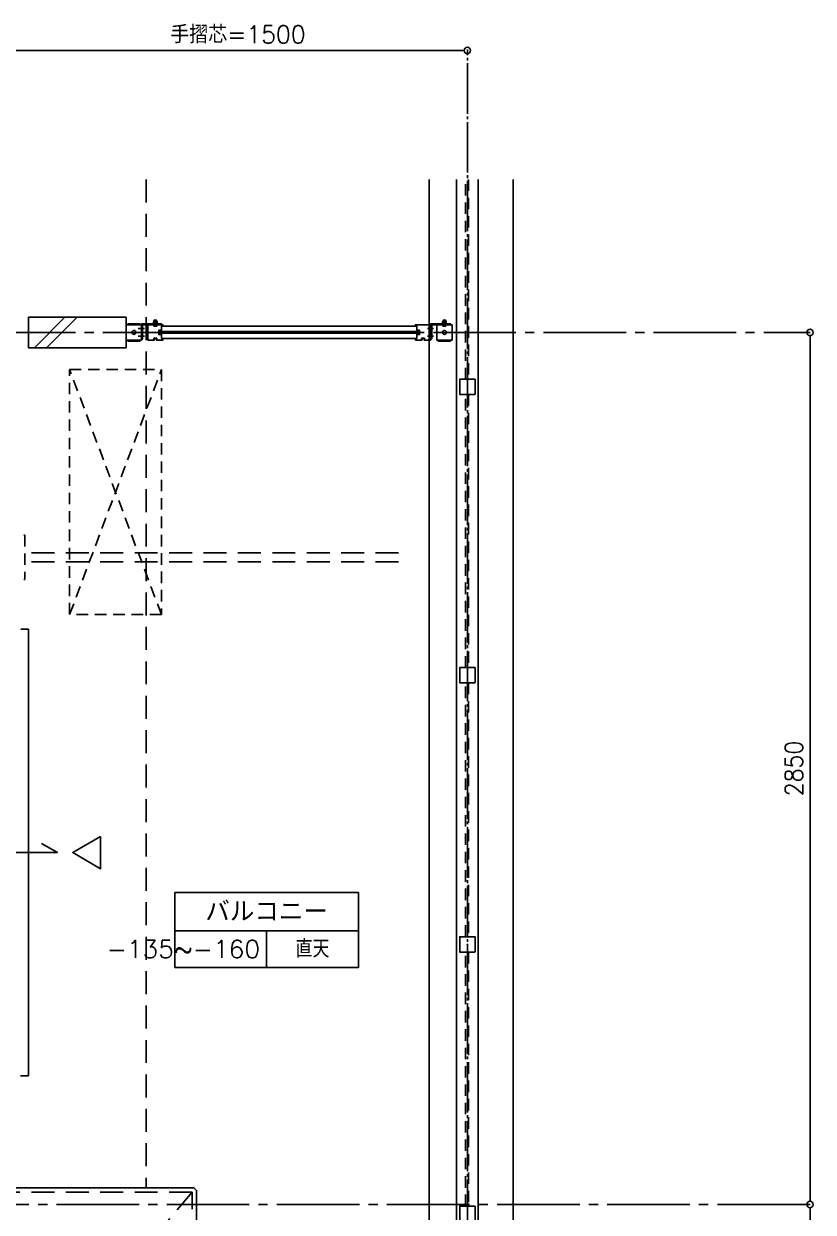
# Model space of a CAD drawing. Header units: millimetres. Extents: x 8300 to 125598, y -10383 to 40000.
# Drawn here: x 51750 to 54331, y 22425 to 26309 of the extents above; entities that cross this region are included whole.
import ezdxf
from ezdxf.enums import TextEntityAlignment as Align

# ---------------------------------------------------------------- set-up
doc = ezdxf.new("R2010")
doc.units = ezdxf.units.MM
doc.header["$LTSCALE"] = 300
for name, pattern in [('CADEWA_LINE5', [1.2, 0.9, -0.1, 0.1, -0.1]), ('CADEWA_LINE6', [2.1, 1.8, -0.1, 0.1, -0.1]), ('DASH-N', [0.375, 0.25, -0.125]), ('DASH-S', [0.2, 0.125, -0.075]), ('JIS_08_11', [12.8, 11, -0.6, 0.6, -0.6])]:
    doc.linetypes.add(name, pattern=pattern)
doc.layers.add('K建0_壁', color=7, linetype='CONTINUOUS')
doc.styles.add('txt2', font='txt.shx', dxfattribs={"width": 0.943378, "bigfont": 'extfont2'})

# ---------------------------------------------------------------- blocks, each defined once
blk = doc.blocks.new('ZGroup305', base_point=(52411.4, 23347.2))
at = {"layer": 'K建0_壁', "color": 250, "linetype": 'Continuous', "lineweight": -3}
for p, q in [((52243.8, 23469.7), (52843.8, 23469.7)), ((52243.8, 23469.7), (52243.8, 23224.7)), ((52843.8, 23469.7), (52843.8, 23224.7)), ((52243.8, 23344.7), (52843.8, 23344.7)), ((52543.8, 23224.7), (52543.8, 23344.7)), ((52243.8, 23224.7), (52843.8, 23224.7))]:
    blk.add_line(p, q, dxfattribs=at)
at = {"layer": 'K建0_壁', "color": 250, "lineweight": -3, "style": 'txt2'}
for s, height, width, p in [('バルコニー', 67.93, 1.072409, (52543.8, 23407.2)), ('-135~-160', 57.6, 1.037234, (52271.5, 23284.7)), ('直天', 57.6, 0.875, (52693.8, 23285.9))]:
    blk.add_text(s, height=height, dxfattribs=dict(at, width=width)).set_placement(p, align=Align.MIDDLE_CENTER)

msp = doc.modelspace()

# ---------------------------------------------------------------- linework, layer by layer
at = {"layer": 'K建0_壁', "color": 250, "linetype": 'Continuous', "lineweight": -3}
for p, q in [((51710.5, 26221.3), (53189.5, 26221.3)), ((53200, 26224.7), (53200, 26221.3)), ((53075, 14041.9), (53075, 25800)), ((53350, 14041.9), (53350, 25800)), ((51765, 25250), (51765, 25350)), ((52085, 25350), (51765, 25350)), ((51784.7, 25250), (51884.7, 25350)), ((51824.7, 25250), (51924.7, 25350)), ((52085, 25350), (52085, 25250)), ((52085, 25325), (52085, 25275)), ((52085, 25325), (52135, 25325)), ((52130, 25328.5), (52090, 25328.5)), ((52090, 25328.5), (52090, 25325)), ((52130, 25328.5), (52130, 25325)), ((52135, 25328.5), (52199.5, 25328.5)), ((52135, 25279), (52135, 25328.5)), ((52135, 25275), (52135, 25325)), ((52141.5, 25325), (52199.5, 25325)), ((52155, 25324.5), (52155, 25275.5)), ((52155.5, 25325), (52204.5, 25325)), ((52173.6, 25328.5), (52186.4, 25328.5)), ((52174, 25329.7), (52174, 25331.2)), ((52174, 25331.2), (52186, 25331.2)), ((52174.2, 25335.8), (52175, 25336.2)), ((52174.2, 25331.7), (52174.2, 25335.8)), ((52175, 25331.2), (52174.2, 25331.7)), ((52175, 25336.2), (52185, 25336.2)), ((52175, 25331.2), (52185, 25331.2)), ((52176.7, 25324.5), (52176.7, 25322)), ((52179.6, 25329.7), (52179.6, 25331.2)), ((52180.4, 25329.7), (52180.4, 25331.2)), ((52183.2, 25324.5), (52183.2, 25322)), ((52185.8, 25335.8), (52185, 25336.2)), ((52185, 25331.2), (52185.8, 25331.7)), ((52185.8, 25331.7), (52185.8, 25335.8)), ((52186, 25329.7), (52186, 25331.2)), ((52186.4, 25328.5), (52186.4, 25329.7)), ((52200, 25328), (52200, 25325.5)), ((52205, 25324.5), (52205, 25320.3)), ((53030, 25324.5), (53030, 25320.3)), ((53079.5, 25325), (53030.5, 25325)), ((53080, 25328.5), (53144.5, 25328.5)), ((53080, 25279), (53080, 25328.5)), ((53080, 25324.5), (53080, 25275.5)), ((53086.5, 25325), (53144.5, 25325)), ((53100, 25275), (53100, 25325)), ((53150, 25325), (53100, 25325)), ((53118.6, 25328.5), (53131.4, 25328.5)), ((53119, 25329.7), (53119, 25331.2)), ((53119, 25331.2), (53131, 25331.2)), ((53119.2, 25335.8), (53120, 25336.2)), ((53119.2, 25331.6), (53119.2, 25335.8)), ((53120, 25331.2), (53119.2, 25331.6)), ((53120, 25336.2), (53130, 25336.2)), ((53120, 25331.2), (53130, 25331.2)), ((53121.7, 25324.5), (53121.7, 25322)), ((53124.6, 25329.7), (53124.6, 25331.2)), ((53125.4, 25329.7), (53125.4, 25331.2)), ((53128.2, 25324.5), (53128.2, 25322)), ((53130.8, 25335.8), (53130, 25336.2)), ((53130, 25331.2), (53130.8, 25331.6)), ((53130.8, 25331.6), (53130.8, 25335.8)), ((53131, 25329.7), (53131, 25331.2)), ((53131.4, 25328.5), (53131.4, 25329.7)), ((53145, 25328), (53145, 25325.5)), ((53150, 25325), (53150, 25275)), ((52144.7, 25312.5), (52124.2, 25312.5)), ((52144.7, 25287.5), (52124.2, 25287.5)), ((52138.5, 25279), (52138.5, 25322)), ((52175, 25322), (52175, 25320)), ((52175, 25322), (52185, 25322)), ((52175, 25320), (52185, 25320)), ((52185, 25322), (52185, 25320)), ((52193, 25297.5), (52193, 25302.5)), ((52193, 25302.5), (53043.8, 25302.5)), ((53043.8, 25297.5), (52193, 25297.5)), ((52200, 25320.3), (52205, 25320.3)), ((52200, 25320.3), (52200, 25306)), ((53035, 25320), (52200, 25320)), ((52200, 25294), (52200, 25279.8)), ((53035, 25320.3), (53030, 25320.3)), ((53035, 25320.3), (53035, 25306)), ((53035, 25294), (53035, 25279.8)), ((53089.7, 25312.5), (53069.2, 25312.5)), ((53089.7, 25287.5), (53069.2, 25287.5)), ((53083.5, 25279), (53083.5, 25322)), ((53120, 25322), (53120, 25320)), ((53120, 25322), (53130, 25322)), ((53120, 25320), (53130, 25320)), ((53130, 25322), (53130, 25320)), ((54307.3, 25300), (54320, 25300)), ((54320, 25289.5), (54320, 22460.5)), ((52085, 25250), (51765, 25250)), ((52085, 25275), (52135, 25275)), ((52090, 25275), (52090, 25271.5)), ((52130, 25271.5), (52090, 25271.5)), ((52130, 25275), (52130, 25271.5)), ((52135.5, 25278.5), (52138, 25278.5)), ((52155.5, 25275), (52176.2, 25275)), ((52174.7, 25281.5), (52185.2, 25281.5)), ((52176.7, 25275.5), (52176.7, 25278)), ((52183.2, 25278), (52185.2, 25278)), ((52183.2, 25275.5), (52183.2, 25278)), ((52183.7, 25275), (52204.5, 25275)), ((52185.2, 25278), (52185.2, 25281.5)), ((53035, 25280), (52200, 25280)), ((52200, 25279.8), (52205, 25279.8)), ((52205, 25275.5), (52205, 25279.8)), ((53035, 25279.8), (53030, 25279.8)), ((53030, 25275.5), (53030, 25279.8)), ((53051.3, 25275), (53030.5, 25275)), ((53049.8, 25278), (53049.8, 25281.5)), ((53054.7, 25281.5), (53049.8, 25281.5)), ((53051.8, 25278), (53049.8, 25278)), ((53051.8, 25275.5), (53051.8, 25278)), ((53055.3, 25281.5), (53060.3, 25281.5)), ((53058.3, 25275.5), (53058.3, 25278)), ((53079.5, 25275), (53058.8, 25275)), ((53080.5, 25278.5), (53083, 25278.5)), ((53150, 25275), (53100, 25275)), ((53105, 25275), (53105, 25271.5)), ((53105, 25271.5), (53145, 25271.5)), ((53145, 25275), (53145, 25271.5)), ((53175, 25146.7), (53175, 25097.7)), ((53175.5, 25147.2), (53224.5, 25147.2)), ((53225, 25146.7), (53225, 25097.7)), ((53224.5, 25097.2), (53175.5, 25097.2)), ((51765, 24330), (51740, 24330)), ((51765, 22870), (51765, 24330)), ((53175, 24204.5), (53175, 24155.5)), ((53175.5, 24205), (53224.5, 24205)), ((53225, 24204.5), (53225, 24155.5)), ((53224.5, 24155), (53175.5, 24155)), ((53175, 23324.5), (53175, 23275.5)), ((53175.5, 23325), (53224.5, 23325)), ((53225, 23324.5), (53225, 23275.5)), ((53224.5, 23275), (53175.5, 23275)), ((51765, 22870), (51739.7, 22870)), ((54247.6, 22450), (54320, 22450)), ((54247.6, 22450), (54320, 22450)), ((53175, 22444.5), (53175, 22395.5)), ((53175.5, 22445), (53224.5, 22445)), ((53225, 22444.5), (53225, 22395.5)), ((54320, 21910.5), (54320, 22439.5))]:
    msp.add_line(p, q, dxfattribs=at)
at = {"layer": 'K建0_壁', "color": 250, "linetype": 'JIS_08_11', "lineweight": -3, "ltscale": 0.05}
msp.add_line((53200, 13726.5), (53200, 26221.3), dxfattribs=at)
at = {"layer": 'K建0_壁', "color": 250, "linetype": 'DASH-N', "lineweight": -3}
for p, q in [((52150, 25800), (52150, 22505)), ((52975, 24580), (51750, 24580)), ((52975, 24550), (51750, 24550)), ((52300, 22490), (51300, 21310))]:
    msp.add_line(p, q, dxfattribs=at)
at = {"layer": 'K建0_壁', "color": 250, "linetype": 'Continuous', "lineweight": -3, "ltscale": 50}
for p, q in [((53165, 25800), (53165, 14041.9)), ((53235, 25800), (53235, 14041.9))]:
    msp.add_line(p, q, dxfattribs=at)
at = {"layer": 'K建0_壁', "color": 250, "linetype": 'DASH-S', "lineweight": -3}
for p, q in [((53193.6, 25147.2), (53193.6, 25800)), ((53203.6, 25800), (53203.6, 25147.2)), ((52200, 24378.3), (51900, 25178.3)), ((51900, 24378.3), (52200, 25178.3)), ((53193.6, 24205), (53193.6, 25097.2)), ((53203.6, 25097.2), (53203.6, 24205)), ((51750, 24637.5), (51753, 24637.5)), ((51753, 24637.5), (51753, 24492.5)), ((51750, 24492.5), (51753, 24492.5)), ((53193.6, 23325), (53193.6, 24155)), ((53203.6, 24155), (53203.6, 23325)), ((53193.6, 22445), (53193.6, 23275)), ((53203.6, 23275), (53203.6, 22445))]:
    msp.add_line(p, q, dxfattribs=at)
at = {"layer": 'K建0_壁', "color": 250, "linetype": 'CADEWA_LINE5', "lineweight": -3}
for p, q in [((40488.8, 25300), (54320, 25300)), ((47537.1, 22450), (54320, 22450))]:
    msp.add_line(p, q, dxfattribs=at)
at = {"layer": 'K建0_壁', "color": 250, "linetype": 'Continuous', "lineweight": -3}
for points in [[(52173.6, 25328.5), (52173.6, 25329.7), (52186.4, 25329.7)], [(53118.6, 25328.5), (53118.6, 25329.7), (53131.4, 25329.7)], [(52200, 25306), (52198.8, 25306), (52198.8, 25307), (52191.2, 25307), (52191.2, 25300.3)], [(52200, 25294), (52198.8, 25294), (52198.8, 25293), (52191.2, 25293), (52191.2, 25299.7)], [(53035, 25306), (53036.2, 25306), (53036.2, 25307), (53043.8, 25307), (53043.8, 25300.3)], [(53035, 25294), (53036.2, 25294), (53036.2, 25293), (53043.8, 25293), (53043.8, 25299.7)], [(52176.7, 25278), (52174.7, 25278), (52174.7, 25281.5)], [(53058.3, 25278), (53060.3, 25278), (53060.3, 25281.5)], [(51612, 23570), (51550, 23600), (51860, 23600), (51808, 23630)]]:
    msp.add_lwpolyline(points, dxfattribs=at)
at = {"layer": 'K建0_壁', "color": 250, "linetype": 'DASH-S', "lineweight": -3}
msp.add_lwpolyline([(52200, 24378.3), (51900, 24378.3), (51900, 25178.3), (52200, 25178.3)], close=True, dxfattribs=at)
at = {"layer": 'K建0_壁', "color": 250, "linetype": 'Continuous', "lineweight": -3}
for points in [[(52001.2, 23652.7), (51910, 23600), (52001.2, 23547.3)], [(52315, 21304), (52315, 22496), (52306, 22505), (51300, 22505), (51300, 22483.8), (51300, 21316.2), (51300, 21295), (52306, 21295)]]:
    msp.add_lwpolyline(points, close=True, dxfattribs=at)
at = {"layer": 'K建0_壁', "color": 250, "linetype": 'DASH-N', "lineweight": -3}
msp.add_lwpolyline([(52300, 21310), (52300, 22490), (51300, 22490), (51300, 21310)], close=True, dxfattribs=at)
at = {"layer": 'K建0_壁', "color": 250, "linetype": 'Continuous', "lineweight": -3}
for centre, radius in [((53200, 26221.3), 10.5), ((52070, 25300), 0.542), ((52110, 25300), 6.49), ((53125, 25300), 6.49), ((54320, 25300), 10.5), ((53200, 25122.2), 0.5), ((53200, 24180), 0.5), ((53200, 23300), 0.5), ((54320, 22450), 10.5), ((54320, 22450), 10.5)]:
    msp.add_circle(centre, radius, dxfattribs=at)
for centre, radius, start, end in [((52141.5, 25322), 3, 90, 180), ((52155.5, 25324.5), 0.5, 90, 180), ((52175, 25336.7), 0.5, 270.0004, 354.2612), ((52180, 25336.2), 4.5, 5.7395, 174.2612), ((52176.2, 25324.5), 0.5, 0, 90), ((52183.7, 25324.5), 0.5, 90, 180), ((52185, 25336.7), 0.5, 185.7395, 270.0004), ((52199.5, 25328), 0.5, 360, 90), ((52199.5, 25325.5), 0.5, 270, 360), ((52199.5, 25325.5), 0.5, 270, 0), ((52204.5, 25324.5), 0.5, 0, 90), ((53030.5, 25324.5), 0.5, 90, 180), ((53079.5, 25324.5), 0.5, 0, 90), ((53086.5, 25322), 3, 90, 180), ((53120, 25336.7), 0.5, 270.0004, 354.2612), ((53125, 25336.2), 4.5, 5.7395, 174.2612), ((53121.2, 25324.5), 0.5, 0, 90), ((53128.7, 25324.5), 0.5, 90, 180), ((53130, 25336.7), 0.5, 185.7395, 270.0004), ((53144.5, 25328), 0.5, 360, 90), ((53144.5, 25325.5), 0.5, 270, 360), ((52191.2, 25300), 0.3, 90, 270), ((53043.8, 25300), 0.3, 270, 90), ((52135.5, 25279), 0.5, 180, 270), ((52138, 25279), 0.5, 270, 360), ((52155.5, 25275.5), 0.5, 180, 270), ((52176.2, 25275.5), 0.5, 270, 0), ((52183.7, 25275.5), 0.5, 180, 270), ((52204.5, 25275.5), 0.5, 270, 0), ((53030.5, 25275.5), 0.5, 180, 270), ((53051.3, 25275.5), 0.5, 270, 0), ((53055, 25281.5), 0.3, 0, 180), ((53058.8, 25275.5), 0.5, 180, 270), ((53079.5, 25275.5), 0.5, 270, 0), ((53080.5, 25279), 0.5, 180, 270), ((53083, 25279), 0.5, 270, 360), ((53175.5, 25146.7), 0.5, 90, 180), ((53224.5, 25146.7), 0.5, 0, 90), ((53175.5, 25097.7), 0.5, 180, 270), ((53224.5, 25097.7), 0.5, 270, 360), ((53175.5, 24204.5), 0.5, 90, 180), ((53224.5, 24204.5), 0.5, 0, 90), ((53175.5, 24155.5), 0.5, 180, 270), ((53224.5, 24155.5), 0.5, 270, 360), ((53175.5, 23324.5), 0.5, 90, 180), ((53224.5, 23324.5), 0.5, 0, 90), ((53175.5, 23275.5), 0.5, 180, 270), ((53224.5, 23275.5), 0.5, 270, 360), ((53175.5, 22444.5), 0.5, 90, 180), ((53224.5, 22444.5), 0.5, 0, 90)]:
    msp.add_arc(centre, radius, start, end, dxfattribs=at)

# ---------------------------------------------------------------- block references
at = {"layer": 'K建0_壁', "linetype": 'CADEWA_LINE6', "lineweight": 15}
msp.add_blockref('ZGroup305', (52411.4, 23347.2), dxfattribs=at)

# ---------------------------------------------------------------- texts
at = {"layer": 'K建0_壁', "color": 250, "lineweight": -3, "style": 'txt2', "width": 0.979167}
msp.add_text('手摺芯=1500', height=57.6, dxfattribs=at).set_placement((52450, 26273.8), align=Align.MIDDLE_CENTER)
at = {"layer": 'K建0_壁', "color": 250, "lineweight": -3, "style": 'txt2', "width": 0.916667}
msp.add_text('2850', height=57.6, rotation=90, dxfattribs=at).set_placement((54267.5, 23875), align=Align.MIDDLE_CENTER)

doc.saveas('drawing.dxf')
